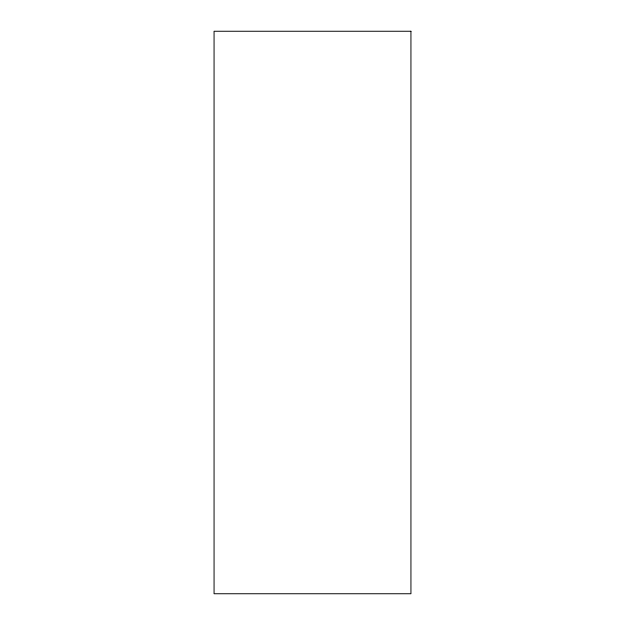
<?xml version="1.0" encoding="UTF-8"?>
<svg xmlns="http://www.w3.org/2000/svg" width="625" height="625" viewBox="0 0 625 625"><rect width="100%" height="100%" fill="white"/><g stroke="black" fill="none" stroke-linecap="round" stroke-linejoin="round"><path stroke-width="0.94" d="M410.938 31.25L214.062 31.25L214.062 593.75L410.938 593.75L410.938 31.25"/></g></svg>
